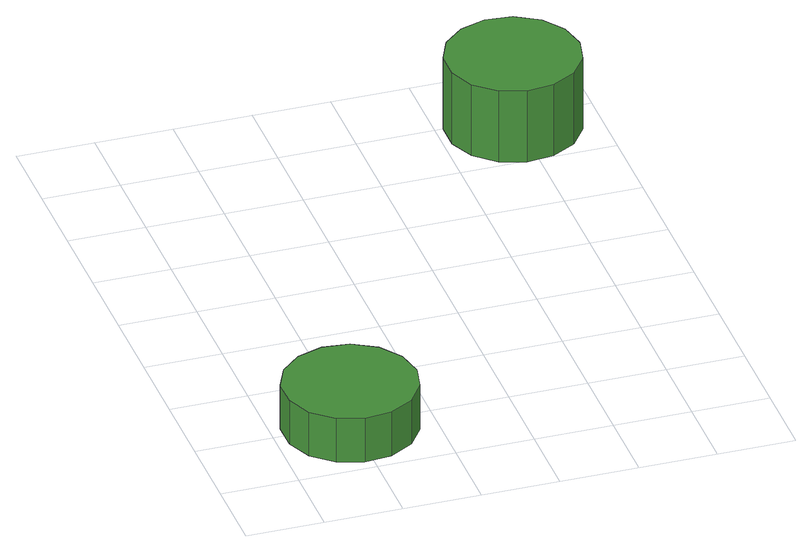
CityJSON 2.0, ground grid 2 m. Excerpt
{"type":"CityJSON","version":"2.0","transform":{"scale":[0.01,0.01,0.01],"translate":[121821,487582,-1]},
"CityObjects":{
"tree1":{"type":"SolitaryVegetationObject","attributes":{"function":"something"},"geometry":[{"type":"MultiSurface","lod":"1","boundaries":[[[0,1,2,3,4,5,6,7,8,9,10,11,12,13,14]],[[15,16,17,18,19,20,21,22,23,24,25,26,27,28,29]],[[0,29,28,1]],[[1,28,27,2]],[[2,27,26,3]],[[3,26,25,4]],[[4,25,24,5]],[[5,24,23,6]],[[6,23,22,7]],[[7,22,21,8]],[[8,21,20,9]],[[9,20,19,10]],[[10,19,18,11]],[[11,18,17,12]],[[12,17,16,13]],[[13,16,15,14]],[[14,15,29,0]]]}]},
"tree2":{"type":"SolitaryVegetationObject","attributes":{"function":"something"},"geometry":[{"type":"MultiSurface","lod":"1","boundaries":[[[30,31,32,33,34,35,36,37,38,39,40,41,42,43,44]],[[45,46,47,48,49,50,51,52,53,54,55,56,57,58,59]],[[30,59,58,31]],[[31,58,57,32]],[[32,57,56,33]],[[33,56,55,34]],[[34,55,54,35]],[[35,54,53,36]],[[36,53,52,37]],[[37,52,51,38]],[[38,51,50,39]],[[39,50,49,40]],[[40,49,48,41]],[[41,48,47,42]],[[42,47,46,43]],[[43,46,45,44]],[[44,45,59,30]]]}]}
},
"vertices":[
[365,198,183],[350,267,183],[309,324,183],[247,360,183],[177,367,183],[110,345,183],[57,298,183],[28,233,183],[28,162,183],[57,97,183],[110,50,183],[177,28,183],[247,36,183],[309,71,183],[350,128,183],[350,128,58],[309,71,58],[247,36,58],[177,28,58],[110,50,58],[57,97,58],[28,162,58],[28,233,58],[57,298,58],[110,345,58],[177,367,58],[247,360,58],[309,324,58],[350,267,58],[365,198,58],
[1156,1361,264],[1141,1430,264],[1100,1487,264],[1038,1523,264],[968,1530,264],[901,1508,264],[848,1461,264],[819,1396,264],[819,1325,264],[848,1260,264],[901,1213,264],[968,1191,264],[1038,1199,264],[1100,1234,264],[1141,1291,264],[1141,1291,61],[1100,1234,61],[1038,1199,61],[968,1191,61],[901,1213,61],[848,1260,61],[819,1325,61],[819,1396,61],[848,1461,61],[901,1508,61],[968,1530,61],[1038,1523,61],[1100,1487,61],[1141,1430,61],[1156,1361,61]
]}
